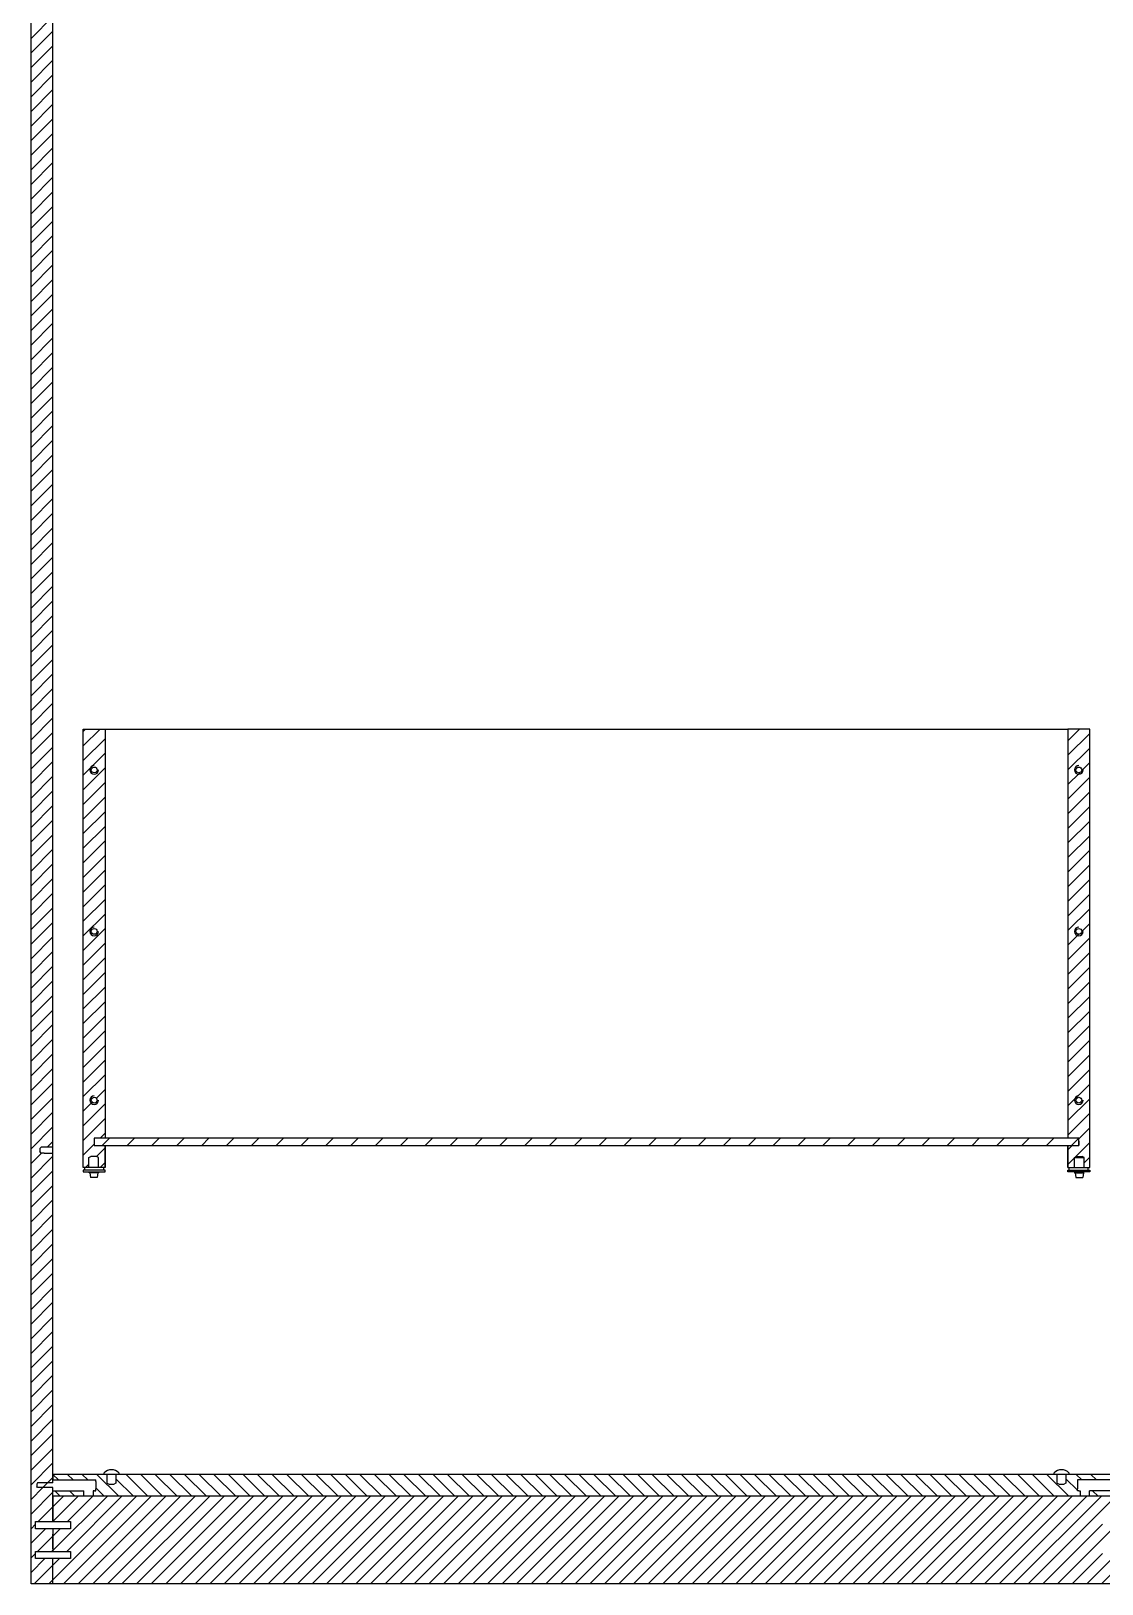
# Model space of a CAD drawing. Header units: millimetres. Extents: x 1628 to 5948, y -265 to 1722.
# Drawn here: x 2152 to 2225.2, y 1264.1 to 1370.4 of the extents above; entities that cross this region are included whole.
import ezdxf

# ---------------------------------------------------------------- set-up
doc = ezdxf.new("R2010")
doc.units = ezdxf.units.MM
doc.layers.get('0').update_dxf_attribs({"color": 8})
doc.layers.add('Campiture', color=1, linetype='Continuous')
doc.layers.add('Incastri', color=4, linetype='Continuous')

msp = doc.modelspace()

# ---------------------------------------------------------------- hatches: boundary and pattern name
h = msp.add_hatch()
h.set_pattern_fill('JIS_WOOD', color=175, scale=1.7)
h.set_pattern_definition([(45, (1582.1644, 481.4423), (-0.85, 0.85), [])])
h.paths.add_polyline_path([(2223.66, 1294.43), (2223.66, 1294.63), (2156.3, 1294.63), (2156.3, 1294.13), (2157.05, 1294.13), (2222.91, 1294.13), (2223.66, 1294.13)])

# ---------------------------------------------------------------- linework, layer by layer
for p, q in [((2151.98, 1264.12), (2151.98, 1465.32)), ((2153.48, 1368.47), (2153.48, 1415.39)), ((2153.48, 1366.97), (2153.48, 1368.47)), ((2153.48, 1320.04), (2153.48, 1366.97)), ((2155.55, 1292.63), (2155.55, 1322.63)), ((2155.55, 1322.63), (2157.05, 1322.63)), ((2157.05, 1322.63), (2157.05, 1304.33)), ((2157.05, 1322.63), (2222.91, 1322.63)), ((2224.41, 1322.63), (2222.91, 1322.63)), ((2222.91, 1322.63), (2222.91, 1304.33)), ((2224.41, 1292.63), (2224.41, 1322.63)), ((2153.48, 1318.54), (2153.48, 1320.04)), ((2153.48, 1294.01), (2153.48, 1318.54)), ((2157.05, 1304.33), (2157.05, 1294.63)), ((2222.91, 1304.33), (2222.91, 1295.43)), ((2222.91, 1295.43), (2222.91, 1294.63)), ((2153.48, 1271.03), (2153.48, 1294.01)), ((2156.3, 1294.13), (2156.3, 1294.13)), ((2157.05, 1294.13), (2157.05, 1293.53)), ((2157.05, 1292.63), (2157.05, 1294.13)), ((2157.05, 1293.53), (2157.05, 1293.33)), ((2222.91, 1294.13), (2222.91, 1293.53)), ((2222.91, 1292.63), (2222.91, 1294.13)), ((2222.91, 1293.53), (2222.91, 1293.33)), ((2157.05, 1292.63), (2155.55, 1292.63)), ((2157.05, 1293.33), (2157.05, 1293.13)), ((2157.05, 1293.13), (2157.05, 1292.63)), ((2222.91, 1293.33), (2222.91, 1293.13)), ((2222.91, 1293.13), (2222.91, 1292.63)), ((2222.91, 1292.63), (2224.41, 1292.63)), ((2153.48, 1271.03), (2153.48, 1271.62)), ((2153.48, 1271.62), (2153.48, 1271.24)), ((2156.98, 1271.62), (2153.48, 1271.62)), ((2226.48, 1271.62), (2153.48, 1271.62)), ((2157.98, 1271.62), (2156.98, 1271.62)), ((2157.18, 1271.62), (2156.98, 1271.62)), ((2223.14, 1271.62), (2222.14, 1271.62)), ((2222.34, 1271.62), (2222.14, 1271.62)), ((2153.48, 1270.12), (2153.48, 1270.71)), ((2153.48, 1268.39), (2153.48, 1270.71)), ((2153.48, 1270.12), (2153.48, 1268.39)), ((2153.48, 1270.12), (2153.48, 1268.39)), ((2226.48, 1270.12), (2153.48, 1270.12)), ((2151.98, 1267.92), (2151.98, 1268.02)), ((2151.98, 1267.62), (2151.98, 1267.92)), ((2151.98, 1267.52), (2151.98, 1267.62)), ((2153.48, 1267.89), (2153.48, 1266.52)), ((2153.48, 1266.52), (2153.48, 1267.52)), ((2152.28, 1266.35), (2153.48, 1266.35)), ((2153.48, 1266.52), (2153.48, 1266.35)), ((2153.48, 1264.12), (2153.48, 1265.85)), ((2153.48, 1264.12), (2153.48, 1265.85)), ((2227.98, 1264.12), (2151.98, 1264.12))]:
    msp.add_line(p, q)
at = {"color": 175, "linetype": 'Continuous'}
for p, q in [((2155.55, 1322.47), (2155.71, 1322.63)), ((2155.55, 1321.47), (2156.71, 1322.63)), ((2222.91, 1321.83), (2223.71, 1322.63)), ((2222.91, 1320.83), (2224.41, 1322.33)), ((2155.55, 1320.47), (2157.05, 1321.97)), ((2222.91, 1319.83), (2224.41, 1321.33)), ((2155.55, 1319.47), (2157.05, 1320.97)), ((2223.85, 1319.77), (2224.41, 1320.33)), ((2155.55, 1318.47), (2157.05, 1319.97)), ((2155.55, 1317.47), (2157.05, 1318.97)), ((2222.91, 1318.83), (2223.72, 1319.64)), ((2222.91, 1317.83), (2224.41, 1319.33)), ((2155.55, 1316.47), (2157.05, 1317.97)), ((2222.91, 1316.83), (2224.41, 1318.33)), ((2155.55, 1315.47), (2157.05, 1316.97)), ((2222.91, 1315.83), (2224.41, 1317.33)), ((2155.55, 1314.47), (2157.05, 1315.97)), ((2222.91, 1314.83), (2224.41, 1316.33)), ((2155.55, 1313.47), (2157.05, 1314.97)), ((2222.91, 1313.83), (2224.41, 1315.33)), ((2155.55, 1312.47), (2157.05, 1313.97)), ((2222.91, 1312.83), (2224.41, 1314.33)), ((2155.55, 1311.47), (2157.05, 1312.97)), ((2222.91, 1311.83), (2224.41, 1313.33)), ((2155.55, 1310.47), (2157.05, 1311.97)), ((2222.91, 1310.83), (2224.41, 1312.33)), ((2155.55, 1309.47), (2157.05, 1310.97)), ((2222.91, 1309.83), (2224.41, 1311.33)), ((2155.55, 1308.47), (2157.05, 1309.97)), ((2222.91, 1308.83), (2224.41, 1310.33)), ((2155.55, 1307.47), (2157.05, 1308.97)), ((2222.91, 1307.83), (2223.66, 1308.58)), ((2222.91, 1306.83), (2224.41, 1308.33)), ((2223.86, 1308.78), (2224.41, 1309.33)), ((2155.55, 1306.47), (2157.05, 1307.97)), ((2222.91, 1305.83), (2224.41, 1307.33)), ((2155.55, 1305.47), (2157.05, 1306.97)), ((2222.91, 1304.83), (2224.41, 1306.33)), ((2155.55, 1304.47), (2157.05, 1305.97)), ((2222.91, 1303.83), (2224.41, 1305.33)), ((2155.55, 1303.47), (2157.05, 1304.97)), ((2222.91, 1302.83), (2224.41, 1304.33)), ((2155.55, 1302.47), (2157.05, 1303.97)), ((2222.91, 1301.83), (2224.41, 1303.33)), ((2155.55, 1301.47), (2157.05, 1302.97)), ((2155.55, 1300.47), (2157.05, 1301.97)), ((2222.91, 1300.83), (2224.41, 1302.33)), ((2155.55, 1299.47), (2157.05, 1300.97)), ((2222.91, 1299.83), (2224.41, 1301.33)), ((2155.55, 1298.47), (2157.05, 1299.97)), ((2222.91, 1298.83), (2224.41, 1300.33)), ((2155.55, 1297.47), (2157.05, 1298.97)), ((2222.91, 1297.83), (2224.41, 1299.33)), ((2156.45, 1297.37), (2157.05, 1297.97)), ((2222.91, 1296.83), (2224.41, 1298.33)), ((2155.55, 1296.47), (2156.17, 1297.09)), ((2155.55, 1295.47), (2157.05, 1296.97)), ((2222.91, 1295.83), (2224.41, 1297.33)), ((2155.55, 1294.47), (2157.05, 1295.97)), ((2222.91, 1294.83), (2224.41, 1296.33)), ((2156.71, 1294.63), (2157.05, 1294.97)), ((2223.66, 1294.58), (2224.41, 1295.33)), ((2155.55, 1293.47), (2156.3, 1294.22)), ((2156.46, 1293.38), (2157.05, 1293.97)), ((2222.91, 1293.83), (2223.21, 1294.13)), ((2223.39, 1293.31), (2224.41, 1294.33)), ((2156.71, 1292.63), (2157.05, 1292.97)), ((2222.91, 1292.83), (2223.37, 1293.29)), ((2224.03, 1292.95), (2224.41, 1293.33)), ((2153.11, 1271.03), (2153.48, 1271.4)), ((2152.79, 1270.71), (2153.11, 1271.03)), ((2156.2, 1270.12), (2156.22, 1270.14)), ((2153.47, 1268.39), (2153.48, 1268.4)), ((2153.43, 1266.35), (2153.48, 1266.4))]:
    msp.add_line(p, q, dxfattribs=at)
msp.add_lwpolyline([(2223.66, 1294.43), (2223.66, 1294.13), (2223.66, 1294.63), (2156.3, 1294.63), (2156.3, 1294.13), (2157.05, 1294.13), (2222.91, 1294.13), (2223.66, 1294.13), (2223.66, 1294.13)])
at = {"layer": 'Campiture', "linetype": 'Continuous'}
for p, q in [((2151.98, 1369.9), (2153.48, 1371.4)), ((2151.98, 1368.9), (2153.48, 1370.4)), ((2151.98, 1367.9), (2153.48, 1369.4)), ((2151.98, 1366.9), (2153.48, 1368.4)), ((2151.98, 1365.9), (2153.48, 1367.4)), ((2151.98, 1364.9), (2153.48, 1366.4)), ((2151.98, 1363.9), (2153.48, 1365.4)), ((2151.98, 1362.9), (2153.48, 1364.4)), ((2151.98, 1361.9), (2153.48, 1363.4)), ((2151.98, 1360.9), (2153.48, 1362.4)), ((2151.98, 1359.9), (2153.48, 1361.4)), ((2151.98, 1358.9), (2153.48, 1360.4)), ((2151.98, 1357.9), (2153.48, 1359.4)), ((2151.98, 1356.9), (2153.48, 1358.4)), ((2151.98, 1355.9), (2153.48, 1357.4)), ((2151.98, 1354.9), (2153.48, 1356.4)), ((2151.98, 1353.9), (2153.48, 1355.4)), ((2151.98, 1352.9), (2153.48, 1354.4)), ((2151.98, 1351.9), (2153.48, 1353.4)), ((2151.98, 1350.9), (2153.48, 1352.4)), ((2151.98, 1349.9), (2153.48, 1351.4)), ((2151.98, 1348.9), (2153.48, 1350.4)), ((2151.98, 1347.9), (2153.48, 1349.4)), ((2151.98, 1346.9), (2153.48, 1348.4)), ((2151.98, 1345.9), (2153.48, 1347.4)), ((2151.98, 1344.9), (2153.48, 1346.4)), ((2151.98, 1343.9), (2153.48, 1345.4)), ((2151.98, 1342.9), (2153.48, 1344.4)), ((2151.98, 1341.9), (2153.48, 1343.4)), ((2151.98, 1340.9), (2153.48, 1342.4)), ((2151.98, 1339.9), (2153.48, 1341.4)), ((2151.98, 1338.9), (2153.48, 1340.4)), ((2151.98, 1337.9), (2153.48, 1339.4)), ((2151.98, 1336.9), (2153.48, 1338.4)), ((2151.98, 1335.9), (2153.48, 1337.4)), ((2151.98, 1334.9), (2153.48, 1336.4)), ((2151.98, 1333.9), (2153.48, 1335.4)), ((2151.98, 1332.9), (2153.48, 1334.4)), ((2151.98, 1331.9), (2153.48, 1333.4)), ((2151.98, 1330.9), (2153.48, 1332.4)), ((2151.98, 1329.9), (2153.48, 1331.4)), ((2151.98, 1328.9), (2153.48, 1330.4)), ((2151.98, 1327.9), (2153.48, 1329.4)), ((2151.98, 1326.9), (2153.48, 1328.4)), ((2151.98, 1325.9), (2153.48, 1327.4)), ((2151.98, 1324.9), (2153.48, 1326.4)), ((2151.98, 1323.9), (2153.48, 1325.4)), ((2151.98, 1322.9), (2153.48, 1324.4)), ((2151.98, 1321.9), (2153.48, 1323.4)), ((2151.98, 1320.9), (2153.48, 1322.4)), ((2151.98, 1319.9), (2153.48, 1321.4)), ((2151.98, 1318.9), (2153.48, 1320.4)), ((2151.98, 1317.9), (2153.48, 1319.4)), ((2151.98, 1316.9), (2153.48, 1318.4)), ((2151.98, 1315.9), (2153.48, 1317.4)), ((2151.98, 1314.9), (2153.48, 1316.4)), ((2151.98, 1313.9), (2153.48, 1315.4)), ((2151.98, 1312.9), (2153.48, 1314.4)), ((2151.98, 1311.9), (2153.48, 1313.4)), ((2151.98, 1310.9), (2153.48, 1312.4)), ((2151.98, 1309.9), (2153.48, 1311.4)), ((2151.98, 1308.9), (2153.48, 1310.4)), ((2151.98, 1307.9), (2153.48, 1309.4)), ((2151.98, 1306.9), (2153.48, 1308.4)), ((2151.98, 1305.9), (2153.48, 1307.4)), ((2151.98, 1304.9), (2153.48, 1306.4)), ((2151.98, 1303.9), (2153.48, 1305.4)), ((2151.98, 1302.9), (2153.48, 1304.4)), ((2151.98, 1301.9), (2153.48, 1303.4)), ((2151.98, 1300.9), (2153.48, 1302.4)), ((2151.98, 1299.9), (2153.48, 1301.4)), ((2151.98, 1298.9), (2153.48, 1300.4)), ((2151.98, 1297.9), (2153.48, 1299.4)), ((2151.98, 1296.9), (2153.48, 1298.4)), ((2151.98, 1295.9), (2153.48, 1297.4)), ((2151.98, 1294.9), (2153.48, 1296.4)), ((2151.98, 1293.9), (2153.48, 1295.4)), ((2151.98, 1292.9), (2152.69, 1293.61)), ((2153.09, 1294.01), (2153.48, 1294.4)), ((2151.98, 1291.9), (2153.48, 1293.4)), ((2151.98, 1290.9), (2153.48, 1292.4)), ((2151.98, 1289.9), (2153.48, 1291.4)), ((2151.98, 1288.9), (2153.48, 1290.4)), ((2151.98, 1287.9), (2153.48, 1289.4)), ((2151.98, 1286.9), (2153.48, 1288.4)), ((2151.98, 1285.9), (2153.48, 1287.4)), ((2151.98, 1284.9), (2153.48, 1286.4)), ((2151.98, 1283.9), (2153.48, 1285.4)), ((2151.98, 1282.9), (2153.48, 1284.4)), ((2151.98, 1281.9), (2153.48, 1283.4)), ((2151.98, 1280.9), (2153.48, 1282.4)), ((2151.98, 1279.9), (2153.48, 1281.4)), ((2151.98, 1278.9), (2153.48, 1280.4)), ((2151.98, 1277.9), (2153.48, 1279.4)), ((2151.98, 1276.9), (2153.48, 1278.4)), ((2151.98, 1275.9), (2153.48, 1277.4)), ((2151.98, 1274.9), (2153.48, 1276.4)), ((2151.98, 1273.9), (2153.48, 1275.4)), ((2151.98, 1272.9), (2153.48, 1274.4)), ((2151.98, 1271.9), (2153.48, 1273.4)), ((2151.98, 1270.9), (2153.48, 1272.4)), ((2153.86, 1271.24), (2153.48, 1271.62)), ((2154.86, 1271.24), (2154.48, 1271.62)), ((2155.86, 1271.24), (2155.48, 1271.62)), ((2157.98, 1270.12), (2156.48, 1271.62)), ((2158.98, 1270.12), (2157.78, 1271.32)), ((2159.98, 1270.12), (2158.48, 1271.62)), ((2160.98, 1270.12), (2159.48, 1271.62)), ((2161.98, 1270.12), (2160.48, 1271.62)), ((2162.98, 1270.12), (2161.48, 1271.62)), ((2163.98, 1270.12), (2162.48, 1271.62)), ((2164.98, 1270.12), (2163.48, 1271.62)), ((2165.98, 1270.12), (2164.48, 1271.62)), ((2166.98, 1270.12), (2165.48, 1271.62)), ((2167.98, 1270.12), (2166.48, 1271.62)), ((2168.98, 1270.12), (2167.48, 1271.62)), ((2169.98, 1270.12), (2168.48, 1271.62)), ((2170.98, 1270.12), (2169.48, 1271.62)), ((2171.98, 1270.12), (2170.48, 1271.62)), ((2172.98, 1270.12), (2171.48, 1271.62)), ((2173.98, 1270.12), (2172.48, 1271.62)), ((2174.98, 1270.12), (2173.48, 1271.62)), ((2175.98, 1270.12), (2174.48, 1271.62)), ((2176.98, 1270.12), (2175.48, 1271.62)), ((2177.98, 1270.12), (2176.48, 1271.62)), ((2178.98, 1270.12), (2177.48, 1271.62)), ((2179.98, 1270.12), (2178.48, 1271.62)), ((2180.98, 1270.12), (2179.48, 1271.62)), ((2181.98, 1270.12), (2180.48, 1271.62)), ((2182.98, 1270.12), (2181.48, 1271.62)), ((2183.98, 1270.12), (2182.48, 1271.62)), ((2184.98, 1270.12), (2183.48, 1271.62)), ((2185.98, 1270.12), (2184.48, 1271.62)), ((2186.98, 1270.12), (2185.48, 1271.62)), ((2187.98, 1270.12), (2186.48, 1271.62)), ((2188.98, 1270.12), (2187.48, 1271.62)), ((2189.98, 1270.12), (2188.48, 1271.62)), ((2190.98, 1270.12), (2189.48, 1271.62)), ((2191.98, 1270.12), (2190.48, 1271.62)), ((2192.98, 1270.12), (2191.48, 1271.62)), ((2193.98, 1270.12), (2192.48, 1271.62)), ((2194.98, 1270.12), (2193.48, 1271.62)), ((2195.98, 1270.12), (2194.48, 1271.62)), ((2196.98, 1270.12), (2195.48, 1271.62)), ((2197.98, 1270.12), (2196.48, 1271.62)), ((2198.98, 1270.12), (2197.48, 1271.62)), ((2199.98, 1270.12), (2198.48, 1271.62)), ((2200.98, 1270.12), (2199.48, 1271.62)), ((2201.98, 1270.12), (2200.48, 1271.62)), ((2202.98, 1270.12), (2201.48, 1271.62)), ((2203.98, 1270.12), (2202.48, 1271.62)), ((2204.98, 1270.12), (2203.48, 1271.62)), ((2205.98, 1270.12), (2204.48, 1271.62)), ((2206.98, 1270.12), (2205.48, 1271.62)), ((2207.98, 1270.12), (2206.48, 1271.62)), ((2208.98, 1270.12), (2207.48, 1271.62)), ((2209.98, 1270.12), (2208.48, 1271.62)), ((2210.98, 1270.12), (2209.48, 1271.62)), ((2211.98, 1270.12), (2210.48, 1271.62)), ((2212.98, 1270.12), (2211.48, 1271.62)), ((2213.98, 1270.12), (2212.48, 1271.62)), ((2214.98, 1270.12), (2213.48, 1271.62)), ((2215.98, 1270.12), (2214.48, 1271.62)), ((2216.98, 1270.12), (2215.48, 1271.62)), ((2217.98, 1270.12), (2216.48, 1271.62)), ((2218.98, 1270.12), (2217.48, 1271.62)), ((2219.98, 1270.12), (2218.48, 1271.62)), ((2220.98, 1270.12), (2219.48, 1271.62)), ((2221.98, 1270.12), (2220.48, 1271.62)), ((2222.98, 1270.12), (2221.48, 1271.62)), ((2223.56, 1270.54), (2222.78, 1271.32)), ((2223.86, 1271.24), (2223.48, 1271.62)), ((2224.86, 1271.24), (2224.48, 1271.62)), ((2151.98, 1269.9), (2152.79, 1270.71)), ((2151.98, 1268.9), (2153.48, 1270.4)), ((2153.48, 1269.4), (2154.2, 1270.12)), ((2153.48, 1268.4), (2155.2, 1270.12)), ((2153.48, 1266.4), (2157.2, 1270.12)), ((2153.48, 1264.4), (2159.2, 1270.12)), ((2153.98, 1270.12), (2153.6, 1270.5)), ((2154.2, 1264.12), (2160.2, 1270.12)), ((2154.43, 1266.35), (2158.2, 1270.12)), ((2154.47, 1268.39), (2156.2, 1270.12)), ((2154.98, 1270.12), (2154.6, 1270.5)), ((2155.2, 1264.12), (2161.2, 1270.12)), ((2156.2, 1264.12), (2162.2, 1270.12)), ((2156.98, 1270.12), (2156.4, 1270.7)), ((2157.2, 1264.12), (2163.2, 1270.12)), ((2158.2, 1264.12), (2164.2, 1270.12)), ((2159.2, 1264.12), (2165.2, 1270.12)), ((2160.2, 1264.12), (2166.2, 1270.12)), ((2161.2, 1264.12), (2167.2, 1270.12)), ((2162.2, 1264.12), (2168.2, 1270.12)), ((2163.2, 1264.12), (2169.2, 1270.12)), ((2164.2, 1264.12), (2170.2, 1270.12)), ((2165.2, 1264.12), (2171.2, 1270.12)), ((2166.2, 1264.12), (2172.2, 1270.12)), ((2167.2, 1264.12), (2173.2, 1270.12)), ((2168.2, 1264.12), (2174.2, 1270.12)), ((2169.2, 1264.12), (2175.2, 1270.12)), ((2170.2, 1264.12), (2176.2, 1270.12)), ((2171.2, 1264.12), (2177.2, 1270.12)), ((2172.2, 1264.12), (2178.2, 1270.12)), ((2173.2, 1264.12), (2179.2, 1270.12)), ((2174.2, 1264.12), (2180.2, 1270.12)), ((2175.2, 1264.12), (2181.2, 1270.12)), ((2176.2, 1264.12), (2182.2, 1270.12)), ((2177.2, 1264.12), (2183.2, 1270.12)), ((2178.2, 1264.12), (2184.2, 1270.12)), ((2179.2, 1264.12), (2185.2, 1270.12)), ((2180.2, 1264.12), (2186.2, 1270.12)), ((2181.2, 1264.12), (2187.2, 1270.12)), ((2182.2, 1264.12), (2188.2, 1270.12)), ((2183.2, 1264.12), (2189.2, 1270.12)), ((2184.2, 1264.12), (2190.2, 1270.12)), ((2185.2, 1264.12), (2191.2, 1270.12)), ((2186.2, 1264.12), (2192.2, 1270.12)), ((2187.2, 1264.12), (2193.2, 1270.12)), ((2188.2, 1264.12), (2194.2, 1270.12)), ((2189.2, 1264.12), (2195.2, 1270.12)), ((2190.2, 1264.12), (2196.2, 1270.12)), ((2191.2, 1264.12), (2197.2, 1270.12)), ((2192.2, 1264.12), (2198.2, 1270.12)), ((2193.2, 1264.12), (2199.2, 1270.12)), ((2194.2, 1264.12), (2200.2, 1270.12)), ((2195.2, 1264.12), (2201.2, 1270.12)), ((2196.2, 1264.12), (2202.2, 1270.12)), ((2197.2, 1264.12), (2203.2, 1270.12)), ((2198.2, 1264.12), (2204.2, 1270.12)), ((2199.2, 1264.12), (2205.2, 1270.12)), ((2200.2, 1264.12), (2206.2, 1270.12)), ((2201.2, 1264.12), (2207.2, 1270.12)), ((2202.2, 1264.12), (2208.2, 1270.12)), ((2203.2, 1264.12), (2209.2, 1270.12)), ((2204.2, 1264.12), (2210.2, 1270.12)), ((2205.2, 1264.12), (2211.2, 1270.12)), ((2206.2, 1264.12), (2212.2, 1270.12)), ((2207.2, 1264.12), (2213.2, 1270.12)), ((2208.2, 1264.12), (2214.2, 1270.12)), ((2209.2, 1264.12), (2215.2, 1270.12)), ((2210.2, 1264.12), (2216.2, 1270.12)), ((2211.2, 1264.12), (2217.2, 1270.12)), ((2212.2, 1264.12), (2218.2, 1270.12)), ((2213.2, 1264.12), (2219.2, 1270.12)), ((2214.2, 1264.12), (2220.2, 1270.12)), ((2215.2, 1264.12), (2221.2, 1270.12)), ((2216.2, 1264.12), (2222.2, 1270.12)), ((2217.2, 1264.12), (2223.2, 1270.12)), ((2218.2, 1264.12), (2224.2, 1270.12)), ((2219.2, 1264.12), (2225.2, 1270.12)), ((2220.2, 1264.12), (2226.2, 1270.12)), ((2224.98, 1270.12), (2224.6, 1270.5)), ((2152.47, 1268.39), (2153.48, 1269.4)), ((2151.98, 1267.9), (2152.28, 1268.2)), ((2221.2, 1264.12), (2225.28, 1268.2)), ((2151.98, 1266.9), (2152.97, 1267.89)), ((2152.43, 1266.35), (2153.48, 1267.4)), ((2153.48, 1267.4), (2153.97, 1267.89)), ((2222.2, 1264.12), (2225.97, 1267.89)), ((2151.98, 1265.9), (2152.28, 1266.2)), ((2151.98, 1264.9), (2152.93, 1265.85)), ((2153.48, 1265.4), (2153.93, 1265.85)), ((2223.2, 1264.12), (2225.28, 1266.2)), ((2224.2, 1264.12), (2225.93, 1265.85)), ((2152.2, 1264.12), (2153.48, 1265.4)), ((2225.2, 1264.12), (2226.48, 1265.4)), ((2153.2, 1264.12), (2153.48, 1264.4))]:
    msp.add_line(p, q, dxfattribs=at)
at = {"layer": 'Campiture'}
for p, q in [((2152.68, 1294.01), (2152.57, 1293.91)), ((2152.57, 1293.91), (2152.57, 1293.71)), ((2152.68, 1293.61), (2152.57, 1293.71)), ((2153.48, 1294.01), (2152.68, 1294.01)), ((2152.87, 1293.61), (2152.68, 1293.61)), ((2152.87, 1293.61), (2153.48, 1293.61))]:
    msp.add_line(p, q, dxfattribs=at)
at = {"layer": 'Incastri'}
for p, q in [((2157.05, 1292.43), (2155.55, 1292.43)), ((2155.55, 1292.43), (2155.55, 1292.33)), ((2155.65, 1292.43), (2155.65, 1292.63)), ((2155.93, 1293.3), (2156.07, 1293.38)), ((2155.93, 1292.63), (2155.93, 1293.3)), ((2156.45, 1293.38), (2156.07, 1293.38)), ((2156.59, 1293.3), (2156.45, 1293.38)), ((2156.59, 1292.63), (2156.59, 1293.3)), ((2156.95, 1292.43), (2156.95, 1292.63)), ((2157.05, 1292.33), (2157.05, 1292.43)), ((2222.91, 1292.33), (2222.91, 1292.43)), ((2222.91, 1292.43), (2224.41, 1292.43)), ((2223.01, 1292.43), (2223.01, 1292.63)), ((2223.37, 1293.3), (2223.51, 1293.38)), ((2223.37, 1292.63), (2223.37, 1293.3)), ((2223.37, 1293.3), (2224.03, 1293.3)), ((2223.51, 1293.38), (2223.89, 1293.38)), ((2224.03, 1293.3), (2223.89, 1293.38)), ((2224.03, 1292.63), (2224.03, 1293.3)), ((2224.31, 1292.43), (2224.31, 1292.63)), ((2224.41, 1292.43), (2224.41, 1292.33)), ((2155.55, 1292.33), (2157.05, 1292.33)), ((2155.96, 1292.25), (2155.96, 1292.33)), ((2156.59, 1292.25), (2155.96, 1292.25)), ((2156, 1292.25), (2156.04, 1291.93)), ((2156.51, 1291.93), (2156.04, 1291.93)), ((2156.55, 1292.25), (2156.51, 1291.93)), ((2156.59, 1292.33), (2156.59, 1292.25)), ((2224.41, 1292.33), (2222.91, 1292.33)), ((2223.37, 1292.33), (2223.37, 1292.25)), ((2223.37, 1292.25), (2224.01, 1292.25)), ((2223.41, 1292.25), (2223.45, 1291.93)), ((2223.45, 1291.93), (2223.93, 1291.93)), ((2223.97, 1292.25), (2223.93, 1291.93)), ((2224.01, 1292.25), (2224.01, 1292.33)), ((2153.48, 1271.24), (2156.4, 1271.24)), ((2156.4, 1271.12), (2156.4, 1271.24)), ((2156.98, 1271.62), (2156.98, 1271.72)), ((2157.18, 1271.02), (2157.18, 1271.62)), ((2157.78, 1271.62), (2157.78, 1271.02)), ((2157.78, 1271.62), (2157.78, 1271.02)), ((2157.98, 1271.72), (2157.98, 1271.62)), ((2221.98, 1271.62), (2221.98, 1271.72)), ((2222.18, 1271.02), (2222.18, 1271.62)), ((2222.78, 1271.62), (2222.78, 1271.02)), ((2222.78, 1271.62), (2222.78, 1271.02)), ((2222.98, 1271.72), (2222.98, 1271.62)), ((2223.56, 1271.24), (2223.56, 1270.62)), ((2226.48, 1271.24), (2223.56, 1271.24)), ((2152.41, 1271.03), (2152.37, 1270.95)), ((2152.37, 1270.95), (2152.37, 1270.79)), ((2152.41, 1270.71), (2152.37, 1270.79)), ((2153.48, 1271.03), (2152.41, 1271.03)), ((2153.48, 1270.71), (2152.41, 1270.71)), ((2153.48, 1270.5), (2155.58, 1270.5)), ((2155.58, 1270.14), (2155.58, 1270.5)), ((2156.31, 1270.5), (2156.22, 1270.5)), ((2156.22, 1270.5), (2156.22, 1270.12)), ((2156.31, 1270.5), (2156.4, 1270.5)), ((2156.4, 1271.12), (2156.4, 1270.62)), ((2156.4, 1270.5), (2156.4, 1270.62)), ((2157.18, 1271.02), (2157.35, 1270.92)), ((2157.61, 1270.92), (2157.35, 1270.92)), ((2157.78, 1271.02), (2157.61, 1270.92)), ((2222.18, 1271.02), (2222.35, 1270.92)), ((2222.61, 1270.92), (2222.35, 1270.92)), ((2222.78, 1271.02), (2222.61, 1270.92)), ((2223.56, 1270.5), (2223.56, 1270.62)), ((2223.66, 1270.5), (2223.56, 1270.5)), ((2223.66, 1270.5), (2223.74, 1270.5)), ((2223.74, 1270.5), (2223.74, 1270.12)), ((2224.38, 1270.12), (2224.38, 1270.5)), ((2226.48, 1270.5), (2224.38, 1270.5)), ((2152.28, 1268.39), (2154.68, 1268.39)), ((2152.28, 1268.39), (2153.48, 1268.39)), ((2152.28, 1267.89), (2152.28, 1268.39)), ((2154.68, 1268.39), (2154.68, 1267.89)), ((2152.98, 1267.89), (2152.28, 1267.89)), ((2154.68, 1267.89), (2152.98, 1267.89)), ((2152.28, 1266.35), (2154.68, 1266.35)), ((2152.28, 1265.85), (2152.28, 1266.35)), ((2152.98, 1265.85), (2152.28, 1265.85)), ((2154.68, 1265.85), (2152.98, 1265.85)), ((2154.68, 1266.35), (2154.68, 1265.85))]:
    msp.add_line(p, q, dxfattribs=at)
at = {"layer": 'Incastri', "color": 175, "linetype": 'Continuous'}
msp.add_line((2155.71, 1292.63), (2155.93, 1292.85), dxfattribs=at)
at = {"layer": 'Incastri'}
for centre in [(2156.3, 1319.83), (2223.66, 1319.83), (2223.66, 1319.83), (2156.3, 1308.78), (2223.66, 1308.78), (2223.66, 1308.78), (2156.3, 1297.23), (2156.3, 1297.23), (2223.66, 1297.23)]:
    msp.add_circle(centre, 0.2, dxfattribs=at)
for centre, radius, start, end in [((2156.3, 1319.83), 0.3, 90, 0), ((2223.66, 1319.83), 0.3, 90, 0), ((2156.3, 1308.78), 0.3, 90, 0), ((2223.66, 1308.78), 0.3, 90, 0), ((2156.3, 1297.23), 0.3, 90, 0), ((2223.66, 1297.23), 0.3, 90, 0), ((2157.48, 1271.26), 0.68, 42.6448, 137.3552), ((2222.48, 1271.26), 0.68, 42.6448, 137.3552)]:
    msp.add_arc(centre, radius, start, end, dxfattribs=at)

doc.saveas('drawing.dxf')
